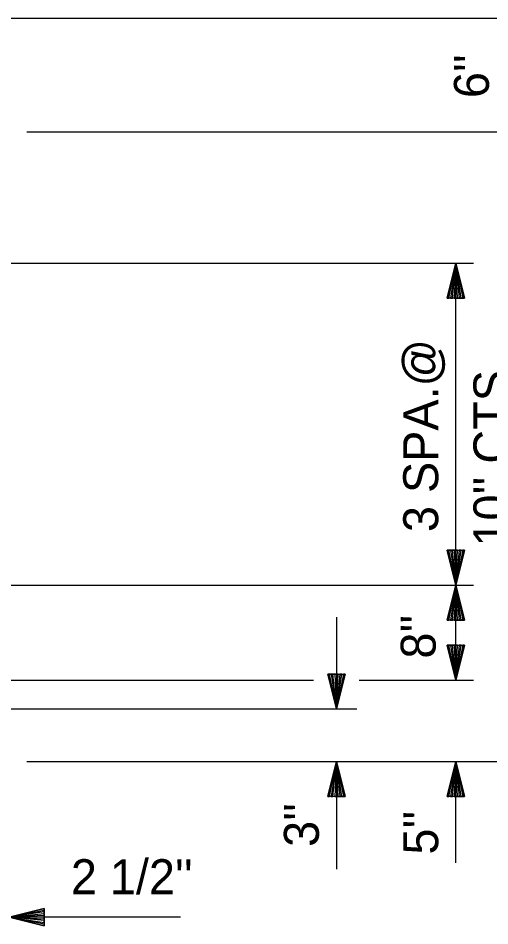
# Model space of a CAD drawing. Extents: x 0 to 34.6, y 0 to 23.6.
# Drawn here: x 17.55 to 19.236, y 2.721 to 5.965 of the extents above; entities that cross this region are included whole.
import ezdxf

# ---------------------------------------------------------------- set-up
doc = ezdxf.new("R2010")
doc.units = 0
doc.layers.add('Dimension Lines', color=7, linetype='Continuous')
doc.layers.add('Text', color=7, linetype='Continuous')

msp = doc.modelspace()

# ---------------------------------------------------------------- linework, layer by layer
at = {"layer": 'Dimension Lines'}
for p, q in [((17.4264, 5.9649), (19.3508, 5.9649)), ((17.5816, 5.5586), (20.2959, 5.5586)), ((17.4534, 5.0896), (19.1773, 5.0896)), ((19.1143, 3.9382), (19.1143, 5.0896)), ((17.4534, 3.9382), (19.1773, 3.9382)), ((19.1143, 3.5986), (19.1143, 3.9382)), ((18.6878, 3.8237), (18.6878, 3.4961)), ((17.4534, 3.5986), (18.6059, 3.5986)), ((18.7687, 3.5986), (19.1773, 3.5986)), ((17.4534, 3.4961), (18.7606, 3.4961)), ((17.5816, 3.3086), (20.2959, 3.3086)), ((18.6878, 3.3086), (18.6878, 2.9233)), ((19.1143, 2.9463), (19.1143, 3.3086)), ((18.1305, 2.7523), (17.5186, 2.7523))]:
    msp.add_line(p, q, dxfattribs=at)
for points in [[(19.1143, 4.9646), (19.1205, 4.9646), (19.1143, 5.0896), (19.1268, 4.9646), (19.133, 4.9646), (19.1143, 5.0896), (19.1393, 4.9646), (19.1455, 4.9646), (19.1143, 5.0896), (19.083, 4.9646), (19.0893, 4.9646), (19.1143, 5.0896), (19.0955, 4.9646), (19.1018, 4.9646), (19.1143, 5.0896), (19.108, 4.9646), (19.1455, 4.9646), (19.083, 4.9646), (19.1143, 5.0896), (19.1455, 4.9646)], [(19.1143, 4.0632), (19.108, 4.0632), (19.1143, 3.9382), (19.1018, 4.0632), (19.0955, 4.0632), (19.1143, 3.9382), (19.0893, 4.0632), (19.083, 4.0632), (19.1143, 3.9382), (19.1455, 4.0632), (19.1393, 4.0632), (19.1143, 3.9382), (19.133, 4.0632), (19.1268, 4.0632), (19.1143, 3.9382), (19.1205, 4.0632), (19.083, 4.0632), (19.1455, 4.0632), (19.1143, 3.9382), (19.083, 4.0632)], [(19.1143, 3.8132), (19.1205, 3.8132), (19.1143, 3.9382), (19.1268, 3.8132), (19.133, 3.8132), (19.1143, 3.9382), (19.1393, 3.8132), (19.1455, 3.8132), (19.1143, 3.9382), (19.083, 3.8132), (19.0893, 3.8132), (19.1143, 3.9382), (19.0955, 3.8132), (19.1018, 3.8132), (19.1143, 3.9382), (19.108, 3.8132), (19.1455, 3.8132), (19.083, 3.8132), (19.1143, 3.9382), (19.1455, 3.8132)], [(19.1143, 3.7236), (19.108, 3.7236), (19.1143, 3.5986), (19.1018, 3.7236), (19.0955, 3.7236), (19.1143, 3.5986), (19.0893, 3.7236), (19.083, 3.7236), (19.1143, 3.5986), (19.1455, 3.7236), (19.1393, 3.7236), (19.1143, 3.5986), (19.133, 3.7236), (19.1268, 3.7236), (19.1143, 3.5986), (19.1205, 3.7236), (19.083, 3.7236), (19.1455, 3.7236), (19.1143, 3.5986), (19.083, 3.7236)], [(18.6878, 3.6211), (18.6816, 3.6211), (18.6878, 3.4961), (18.6753, 3.6211), (18.6691, 3.6211), (18.6878, 3.4961), (18.6628, 3.6211), (18.6566, 3.6211), (18.6878, 3.4961), (18.7191, 3.6211), (18.7128, 3.6211), (18.6878, 3.4961), (18.7066, 3.6211), (18.7003, 3.6211), (18.6878, 3.4961), (18.6941, 3.6211), (18.6566, 3.6211), (18.7191, 3.6211), (18.6878, 3.4961), (18.6566, 3.6211)], [(18.6878, 3.1836), (18.6941, 3.1836), (18.6878, 3.3086), (18.7003, 3.1836), (18.7066, 3.1836), (18.6878, 3.3086), (18.7128, 3.1836), (18.7191, 3.1836), (18.6878, 3.3086), (18.6566, 3.1836), (18.6628, 3.1836), (18.6878, 3.3086), (18.6691, 3.1836), (18.6753, 3.1836), (18.6878, 3.3086), (18.6816, 3.1836), (18.7191, 3.1836), (18.6566, 3.1836), (18.6878, 3.3086), (18.7191, 3.1836)], [(19.1143, 3.1836), (19.1205, 3.1836), (19.1143, 3.3086), (19.1268, 3.1836), (19.133, 3.1836), (19.1143, 3.3086), (19.1393, 3.1836), (19.1455, 3.1836), (19.1143, 3.3086), (19.083, 3.1836), (19.0893, 3.1836), (19.1143, 3.3086), (19.0955, 3.1836), (19.1018, 3.1836), (19.1143, 3.3086), (19.108, 3.1836), (19.1455, 3.1836), (19.083, 3.1836), (19.1143, 3.3086), (19.1455, 3.1836)], [(17.6436, 2.7523), (17.6436, 2.7586), (17.5186, 2.7523), (17.6436, 2.7648), (17.6436, 2.7711), (17.5186, 2.7523), (17.6436, 2.7773), (17.6436, 2.7836), (17.5186, 2.7523), (17.6436, 2.7211), (17.6436, 2.7273), (17.5186, 2.7523), (17.6436, 2.7336), (17.6436, 2.7398), (17.5186, 2.7523), (17.6436, 2.7461), (17.6436, 2.7836), (17.6436, 2.7211), (17.5186, 2.7523), (17.6436, 2.7836)]]:
    msp.add_lwpolyline(points, dxfattribs=at)

# ---------------------------------------------------------------- texts
at = {"layer": 'Text'}
for s, p in [("6''", (19.2326, 5.6793)), ('3 SPA.@', (19.0513, 4.1285)), ("10'' CTS.", (19.3022, 4.0767)), ("8''", (19.0422, 3.6762)), ("3''", (18.6248, 3.0033)), ("5''", (19.0513, 2.9758))]:
    msp.add_text(s, height=0.125, rotation=90, dxfattribs=at).set_placement(p)
msp.add_text("2 1/2''", height=0.125, dxfattribs=at).set_placement((17.7387, 2.8342))

doc.saveas('drawing.dxf')
